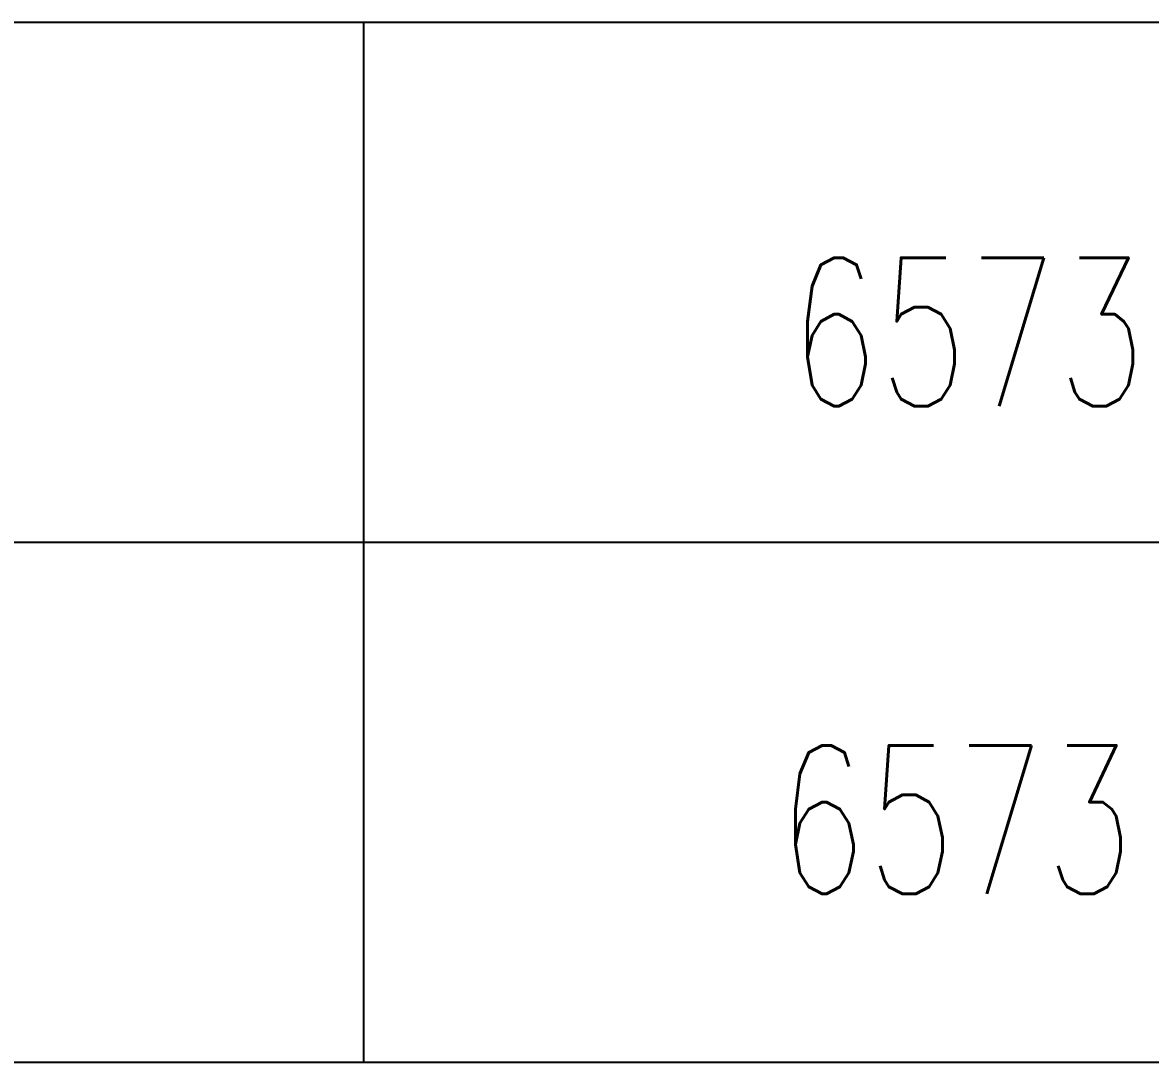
# Model space of a CAD drawing. Header units: millimetres. Extents: x 5779402 to 5838852, y 134142 to 176192.
# Drawn here: x 5826368 to 5827887, y 136567 to 137967 of the extents above; entities that cross this region are included whole.
import ezdxf
from ezdxf.enums import TextEntityAlignment as Align

# ---------------------------------------------------------------- set-up
doc = ezdxf.new("R2010")
doc.units = ezdxf.units.MM
doc.header["$LTSCALE"] = 1000
doc.layers.get('0').update_dxf_attribs({"color": 8})
doc.layers.add('DIM', color=8, linetype='Continuous')
doc.styles.get("Standard").update_dxf_attribs({"font": 'geditxt.shx', "width": 0.7, "bigfont": 'hztxt1.shx'})
doc.styles.add('TK', font='geditxt.shx', dxfattribs={"width": 0.7, "bigfont": 'hztxt1.shx'})

# ---------------------------------------------------------------- blocks, each defined once
blk = doc.blocks.new('GEDI_TQ_2012')
at = {"color": 2}
for p, q in [((0, 28), (-180, 28)), ((-110, 14), (-110, 28)), ((-90, 21), (-180, 21)), ((0, 14), (-170, 14))]:
    blk.add_line(p, q, dxfattribs=at)
blk = doc.blocks.new('CEEC_TK_A2')
blk.add_blockref('GEDI_TQ_2012', (584, 10))
at = {"style": 'TK', "width": 0.85}
for tag, height, p in [('PROJECTNAME', 4.75, (529, 44)), ('PHASE', 4, (571, 44)), ('DRAWINGNAME', 4.75, (539, 31))]:
    blk.add_attdef(tag, text='', height=height, dxfattribs=at).set_placement(p, align=Align.MIDDLE_CENTER)
for tag, p, height in [('APPROVE', (416, 32.75), 3.5), ('DESIGN', (461, 32.75), 3.5), ('REVIEW1', (416, 25.75), 3.5), ('DRAW', (461, 25.75), 3.5), ('DRAWINGNUMBER', (511, 18.5), 4), ('REVIEW2', (416, 18.75), 3.5), ('PROPORTION', (461, 18.75), 3.5), ('CHECK', (416, 11.75), 3.5), ('DATE', (461, 11.75), 3.5), ('VERSION', (577, 11.75), 3.5)]:
    blk.add_attdef(tag, p, '', height=height, dxfattribs=at)

msp = doc.modelspace()

# ---------------------------------------------------------------- block references
at = {"layer": 'DIM', "xscale": 100, "yscale": 100, "zscale": 100}
msp.add_blockref('CEEC_TK_A2', (5779427.4, 134166.9), dxfattribs=at)

# ---------------------------------------------------------------- texts
at = {"color": 3, "width": 0.7}
for p in [(5827401, 137450.3), (5827384.6, 136793.7)]:
    msp.add_text('6573', height=200, dxfattribs=at).set_placement(p)

doc.saveas('drawing.dxf')
